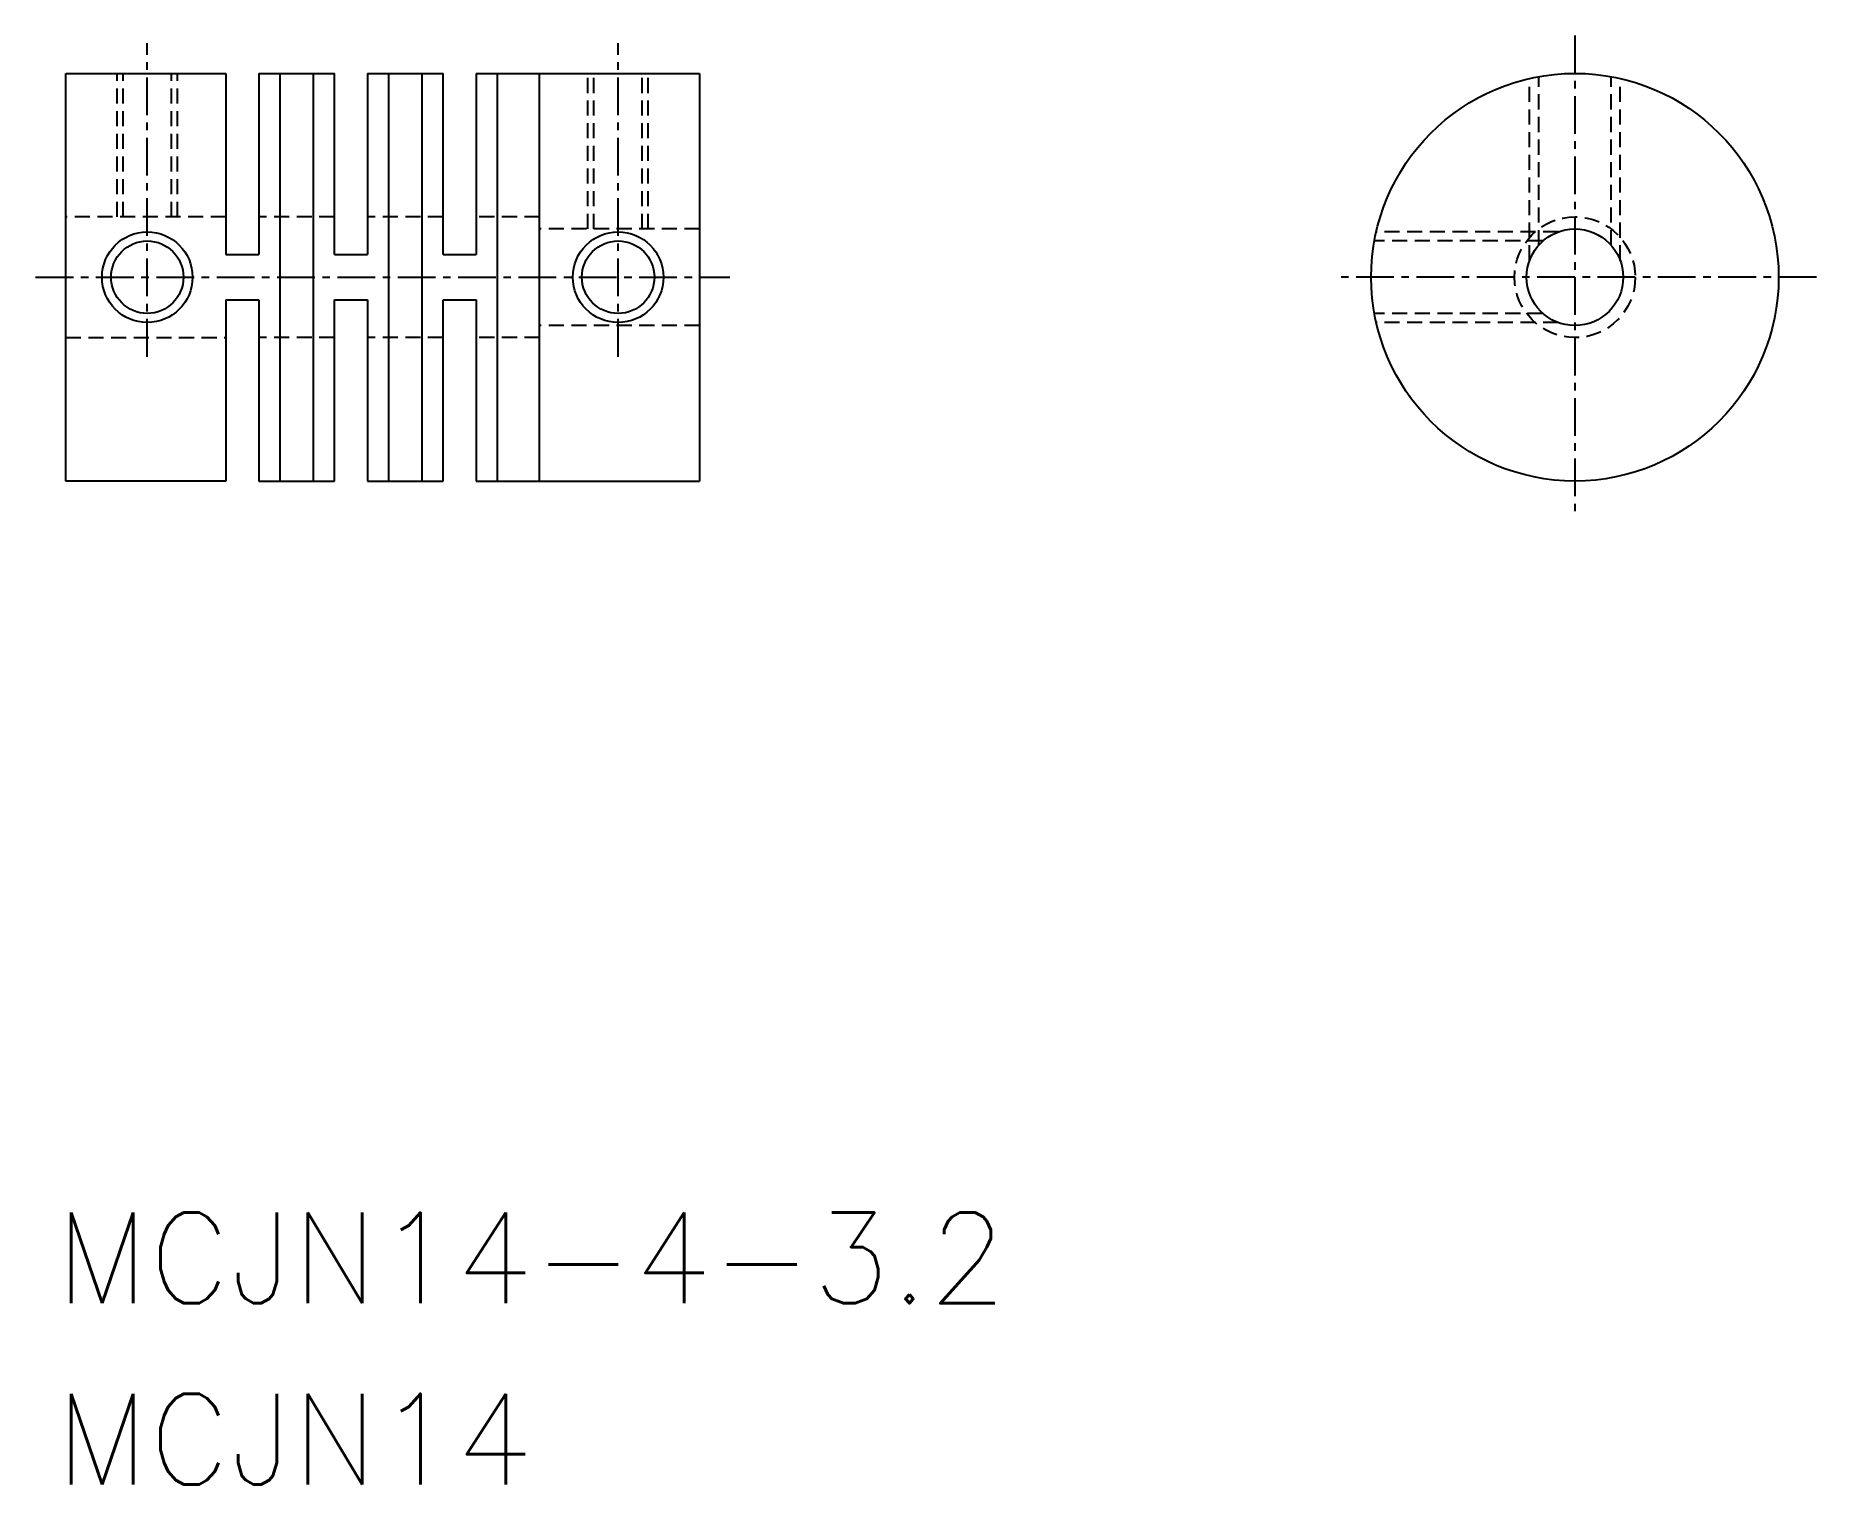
# Model space of a CAD drawing. Extents: x 57.5 to 116.5, y 61.9 to 109.9.
import ezdxf

# ---------------------------------------------------------------- set-up
doc = ezdxf.new("R2010")
doc.units = 0
doc.linetypes.add('CENTER', pattern=[2, 1.25, -0.25, 0.25, -0.25])
doc.linetypes.add('DASHED', pattern=[0.75, 0.5, -0.25])
doc.layers.get('0').update_dxf_attribs({"linetype": 'CONTINUOUS'})
doc.layers.add('CENTER', color=1, linetype='CENTER')
doc.styles.add('MISUMI', font='txt.shx')

msp = doc.modelspace()

# ---------------------------------------------------------------- linework, layer by layer
at = {"color": 7, "linetype": 'CONTINUOUS'}
for p, q in [((58.539, 95.163), (58.539, 108.663)), ((58.539, 108.663), (63.839, 108.663)), ((63.839, 108.663), (63.839, 102.663)), ((64.939, 108.663), (64.939, 102.663)), ((64.939, 108.663), (67.439, 108.663)), ((65.639, 95.163), (65.639, 108.663)), ((66.739, 108.663), (66.739, 95.163)), ((67.439, 102.663), (67.439, 108.663)), ((68.539, 108.663), (68.539, 102.663)), ((68.539, 108.663), (71.039, 108.663)), ((69.239, 95.163), (69.239, 108.663)), ((70.339, 108.663), (70.339, 95.163)), ((71.039, 102.663), (71.039, 108.663)), ((72.139, 108.663), (72.139, 102.663)), ((72.139, 108.663), (79.539, 108.663)), ((72.839, 95.163), (72.839, 108.663)), ((74.239, 95.163), (74.239, 108.663)), ((79.539, 108.663), (79.539, 95.163)), ((63.839, 102.663), (64.939, 102.663)), ((67.439, 102.663), (68.539, 102.663)), ((71.039, 102.663), (72.139, 102.663)), ((63.839, 101.163), (63.839, 95.163)), ((63.839, 101.163), (64.939, 101.163)), ((64.939, 101.163), (64.939, 95.163)), ((67.439, 95.163), (67.439, 101.163)), ((67.439, 101.163), (68.539, 101.163)), ((68.539, 101.163), (68.539, 95.163)), ((71.039, 95.163), (71.039, 101.163)), ((71.039, 101.163), (72.139, 101.163)), ((72.139, 101.163), (72.139, 95.163)), ((63.839, 95.163), (58.539, 95.163)), ((64.939, 95.163), (67.439, 95.163)), ((68.539, 95.163), (71.039, 95.163)), ((72.139, 95.163), (79.539, 95.163))]:
    msp.add_line(p, q, dxfattribs=at)
at = {"color": 3, "linetype": 'DASHED'}
for p, q in [((60.239, 103.913), (60.239, 108.663)), ((60.439, 103.913), (60.439, 108.663)), ((62.039, 103.913), (62.039, 108.663)), ((62.239, 103.913), (62.239, 108.663)), ((75.839, 103.513), (75.839, 108.663)), ((76.039, 103.513), (76.039, 108.663)), ((77.639, 103.513), (77.639, 108.663)), ((77.839, 103.513), (77.839, 108.663)), ((107.039, 102.47), (107.039, 108.494)), ((107.339, 102.971), (107.339, 108.556)), ((109.739, 102.971), (109.739, 108.556)), ((110.039, 102.47), (110.039, 108.494)), ((63.839, 103.913), (58.539, 103.913)), ((67.439, 103.913), (64.939, 103.913)), ((71.039, 103.913), (68.539, 103.913)), ((74.239, 103.913), (72.139, 103.913)), ((79.539, 103.513), (74.239, 103.513)), ((107.982, 103.413), (101.958, 103.413)), ((107.481, 103.113), (101.897, 103.113)), ((79.539, 100.313), (74.239, 100.313)), ((107.481, 100.713), (101.897, 100.713)), ((107.982, 100.413), (101.958, 100.413)), ((58.539, 99.913), (63.839, 99.913)), ((67.439, 99.913), (64.939, 99.913)), ((71.039, 99.913), (68.539, 99.913)), ((74.239, 99.913), (72.139, 99.913))]:
    msp.add_line(p, q, dxfattribs=at)
at = {"color": 7, "linetype": 'CONTINUOUS'}
for centre, radius in [((108.539, 101.913), 6.75), ((108.539, 101.913), 1.6), ((61.239, 101.913), 1.2), ((76.839, 101.913), 1.2)]:
    msp.add_circle(centre, radius, dxfattribs=at)
at = {"color": 3, "linetype": 'DASHED'}
msp.add_circle((108.539, 101.913), 2, dxfattribs=at)
at = {"color": 3, "linetype": 'CONTINUOUS'}
for centre in [(61.239, 101.913), (76.839, 101.913)]:
    msp.add_circle(centre, 1.5, dxfattribs=at)
at = {"layer": 'CENTER', "color": 1, "linetype": 'CENTER'}
for p, q in [((108.539, 109.913), (108.539, 93.913)), ((61.239, 99.282), (61.239, 109.663)), ((76.839, 99.282), (76.839, 109.663)), ((57.539, 101.913), (80.539, 101.913)), ((116.539, 101.913), (100.539, 101.913))]:
    msp.add_line(p, q, dxfattribs=at)

# ---------------------------------------------------------------- texts
at = {"color": 7, "linetype": 'CONTINUOUS', "style": 'MISUMI'}
for s, p in [('MCJN14-4-3.2', (58.202, 67.939)), ('MCJN14', (58.202, 61.939))]:
    msp.add_text(s, height=3, dxfattribs=at).set_placement(p)

doc.saveas('drawing.dxf')
